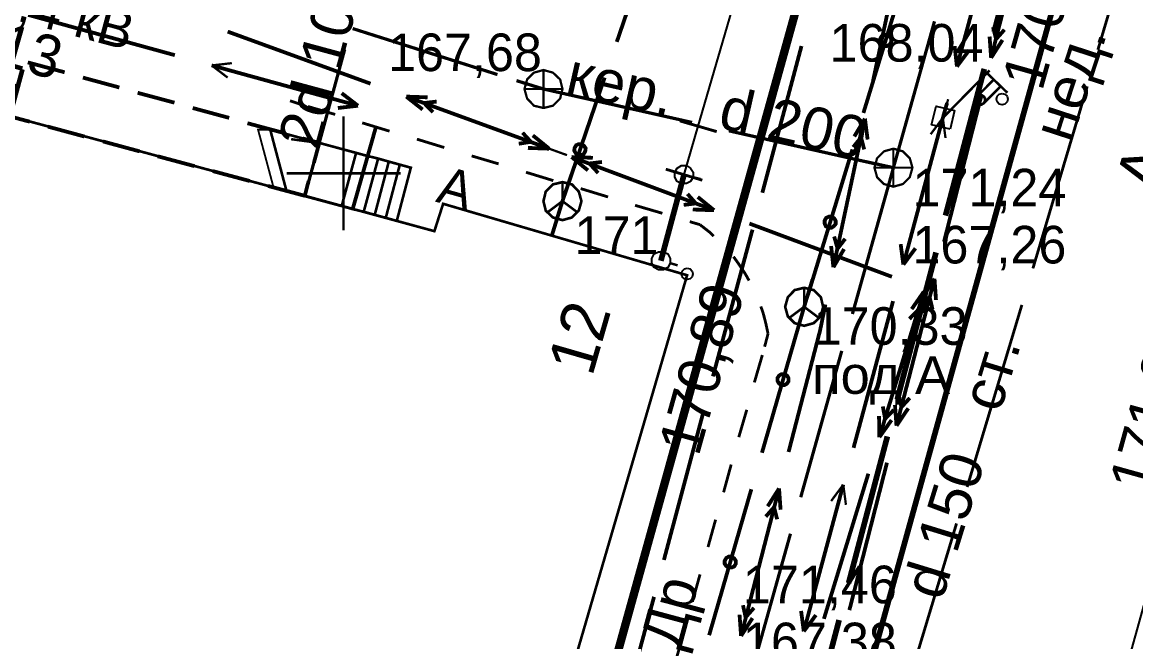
# Model space of a CAD drawing. Extents: x -2634 to -2115, y -2142 to -1393.
# Drawn here: x -2358.45 to -2329.15, y -1912.32 to -1896.02 of the extents above; entities that cross this region are included whole.
import ezdxf

# ---------------------------------------------------------------- set-up
doc = ezdxf.new("R2010")
doc.units = 0
doc.header["$MEASUREMENT"] = 0
for name, color, linetype in [('500_Дополн-Бордюры__п', 7, 'Continuous'), ('500_Дополн-Ступени__л', 7, 'Continuous'), ('500_Дороги-Проезжие_ч', 7, 'Continuous'), ('500_Линии_-Линии_связ', 7, 'Continuous'), ('500_Линии_-Смотровые_', 7, 'Continuous'), ('500_Линии_-Фонари_час', 7, 'Continuous'), ('500_Линии_-Электрокаб', 7, 'Continuous'), ('500_Объект-Опоры', 7, 'Continuous'), ('500_Огражд-Ограждения', 7, 'Continuous'), ('500_Рельеф-Высотные_о', 7, 'Continuous'), ('500_Строен-Дополнения', 7, 'Continuous'), ('500_Строен-Здания', 7, 'Continuous'), ('500_Трубоп-Водопровод', 7, 'Continuous'), ('500_Трубоп-Канализаци', 7, 'Continuous'), ('500_Трубоп-Смотровые_', 7, 'Continuous'), ('500_Трубоп-Теплосети', 7, 'Continuous'), ('ЗАЯВКИ-Условные_з', 7, 'Continuous'), ('Красные_ли-Красные_ли', 7, 'Continuous'), ('Красные_ли-Оси_улиц_к', 7, 'Continuous')]:
    doc.layers.add(name, color=color, linetype=linetype)
doc.styles.add('TARIAL', font='Arial')

msp = doc.modelspace()

# ---------------------------------------------------------------- linework, layer by layer
at = {"layer": '500_Дополн-Бордюры__п', "color": 1, "const_width": 0.075}
for points in [[(-2351.41, -1898.09), (-2351.08, -1898.2)], [(-2350.22, -1898.45), (-2350.94, -1898.24)], [(-2348.79, -1898.89), (-2349.51, -1898.67)], [(-2347.35, -1899.32), (-2348.07, -1899.1)], [(-2345.92, -1899.75), (-2346.63, -1899.54)], [(-2344.48, -1900.19), (-2345.2, -1899.97)], [(-2343.04, -1900.62), (-2343.76, -1900.4)], [(-2341.61, -1901.05), (-2342.33, -1900.84)], [(-2340.62, -1901.35), (-2340.89, -1901.27)], [(-2340.57, -1901.39), (-2340.62, -1901.35)], [(-2340.35, -1901.56), (-2340.57, -1901.39)], [(-2340.26, -1901.65), (-2340.35, -1901.56)], [(-2339.59, -1902.4), (-2339.74, -1902.19)], [(-2339.43, -1902.64), (-2339.59, -1902.4)], [(-2339.33, -1902.82), (-2339.43, -1902.64)], [(-2338.96, -1903.67), (-2339.02, -1903.5)], [(-2338.89, -1903.94), (-2338.96, -1903.67)], [(-2338.83, -1904.22), (-2338.89, -1903.94)], [(-2338.83, -1904.22), (-2338.92, -1904.56)], [(-2339.19, -1905.5), (-2338.98, -1904.78)], [(-2339.6, -1906.94), (-2339.39, -1906.22)], [(-2340, -1908.39), (-2339.8, -1907.66)], [(-2340.41, -1909.83), (-2340.21, -1909.11)], [(-2340.82, -1911.27), (-2340.62, -1910.55)], [(-2341.23, -1912.72), (-2341.02, -1911.99)]]:
    msp.add_lwpolyline(points, dxfattribs=at)
at = {"layer": '500_Дополн-Ступени__л', "color": 0, "const_width": 0.07}
for points in [[(-2350.05, -1900.86), (-2349.76, -1900.94), (-2349.38, -1899.54), (-2349.67, -1899.46)], [(-2349.76, -1900.94), (-2349.47, -1901.01), (-2349.09, -1899.61), (-2349.38, -1899.54)], [(-2349.47, -1901.01), (-2349.18, -1901.09), (-2348.81, -1899.69), (-2349.09, -1899.61)], [(-2349.18, -1901.09), (-2348.89, -1901.17), (-2348.52, -1899.77), (-2348.81, -1899.69)], [(-2348.89, -1901.17), (-2348.6, -1901.25), (-2348.23, -1899.85), (-2348.52, -1899.77)]]:
    msp.add_lwpolyline(points, close=True, dxfattribs=at)
at = {"layer": '500_Линии_-Линии_связ', "color": 0, "const_width": 0.1}
for points in [[(-2341.51, -1892.75), (-2342.81, -1896.54)], [(-2335.15, -1894.59), (-2336.32, -1898.41)], [(-2343.13, -1897.48), (-2344.24, -1900.73)], [(-2336.61, -1899.37), (-2337.78, -1903.2)], [(-2344.24, -1900.73), (-2344, -1900.02)], [(-2344.24, -1900.73), (-2344.52, -1901.64)], [(-2344.52, -1901.64), (-2344.3, -1900.92)], [(-2337.88, -1903.51), (-2337.66, -1902.79)], [(-2337.88, -1903.51), (-2338.99, -1907.35)], [(-2339.27, -1908.31), (-2340.38, -1912.15)]]:
    msp.add_lwpolyline(points, dxfattribs=at)
for points in [[(-2335.59, -1896.55), (-2335.63, -1896.61), (-2335.7, -1896.65), (-2335.78, -1896.65), (-2335.84, -1896.6), (-2335.88, -1896.54), (-2335.88, -1896.46), (-2335.84, -1896.39), (-2335.77, -1896.36), (-2335.69, -1896.36), (-2335.62, -1896.4), (-2335.59, -1896.47)], [(-2343.64, -1899.42), (-2343.68, -1899.49), (-2343.75, -1899.52), (-2343.83, -1899.52), (-2343.89, -1899.47), (-2343.93, -1899.4), (-2343.92, -1899.33), (-2343.88, -1899.26), (-2343.81, -1899.23), (-2343.73, -1899.23), (-2343.67, -1899.28), (-2343.63, -1899.34)], [(-2337.05, -1901.33), (-2337.1, -1901.39), (-2337.16, -1901.43), (-2337.24, -1901.43), (-2337.31, -1901.39), (-2337.34, -1901.32), (-2337.34, -1901.24), (-2337.3, -1901.17), (-2337.23, -1901.14), (-2337.15, -1901.14), (-2337.09, -1901.18), (-2337.05, -1901.25)], [(-2338.29, -1905.47), (-2338.33, -1905.53), (-2338.4, -1905.57), (-2338.48, -1905.57), (-2338.54, -1905.53), (-2338.58, -1905.46), (-2338.58, -1905.38), (-2338.54, -1905.32), (-2338.47, -1905.28), (-2338.39, -1905.28), (-2338.33, -1905.32), (-2338.29, -1905.39)], [(-2339.68, -1910.27), (-2339.72, -1910.34), (-2339.79, -1910.37), (-2339.87, -1910.37), (-2339.93, -1910.33), (-2339.97, -1910.27), (-2339.97, -1910.19), (-2339.93, -1910.12), (-2339.86, -1910.08), (-2339.78, -1910.09), (-2339.72, -1910.13), (-2339.68, -1910.19)]]:
    msp.add_lwpolyline(points, close=True, dxfattribs=at)
at = {"layer": '500_Линии_-Смотровые_', "color": 0, "const_width": 0.07}
for points in [[(-2344.24, -1900.23), (-2343.99, -1900.29), (-2343.81, -1900.48), (-2343.74, -1900.73), (-2343.81, -1900.98), (-2343.99, -1901.16), (-2344.24, -1901.23), (-2344.49, -1901.16), (-2344.68, -1900.98), (-2344.74, -1900.73), (-2344.68, -1900.48), (-2344.49, -1900.29)], [(-2344.24, -1900.68), (-2344.24, -1900.68), (-2344.24, -1900.68), (-2344.24, -1900.68), (-2344.24, -1900.68), (-2344.24, -1900.68), (-2344.24, -1900.68), (-2344.24, -1900.68), (-2344.24, -1900.68), (-2344.24, -1900.68), (-2344.24, -1900.68), (-2344.24, -1900.68)], [(-2337.88, -1903.01), (-2337.63, -1903.07), (-2337.44, -1903.26), (-2337.38, -1903.51), (-2337.44, -1903.76), (-2337.63, -1903.94), (-2337.88, -1904.01), (-2338.13, -1903.94), (-2338.31, -1903.76), (-2338.38, -1903.51), (-2338.31, -1903.26), (-2338.13, -1903.07)], [(-2337.88, -1903.46), (-2337.88, -1903.46), (-2337.88, -1903.46), (-2337.88, -1903.46), (-2337.88, -1903.46), (-2337.88, -1903.46), (-2337.88, -1903.46), (-2337.88, -1903.46), (-2337.88, -1903.46), (-2337.88, -1903.46), (-2337.88, -1903.46), (-2337.88, -1903.46)]]:
    msp.add_lwpolyline(points, close=True, dxfattribs=at)
at = {"layer": '500_Линии_-Смотровые_', "color": 0, "const_width": 0.065}
for points in [[(-2344.24, -1900.23), (-2344.24, -1900.73)], [(-2344.64, -1901.03), (-2344.24, -1900.73)], [(-2344.24, -1900.73), (-2343.84, -1901.03)], [(-2337.88, -1903.01), (-2337.88, -1903.51)], [(-2338.28, -1903.81), (-2337.88, -1903.51)], [(-2337.88, -1903.51), (-2337.48, -1903.81)]]:
    msp.add_lwpolyline(points, dxfattribs=at)
at = {"layer": '500_Линии_-Фонари_час', "color": 0, "const_width": 0.065}
for points in [[(-2334.23, -1898.54), (-2333, -1897.29)], [(-2333.35, -1898), (-2332.89, -1897.53)], [(-2332.53, -1897.88), (-2333.07, -1897.36)], [(-2333.17, -1898.17), (-2332.71, -1897.71)], [(-2333.33, -1897.98), (-2333.24, -1897.89)], [(-2333.31, -1897.96), (-2333.31, -1897.96)], [(-2333.15, -1898.15), (-2333.06, -1898.06)], [(-2333.15, -1898.15), (-2333.06, -1898.06)]]:
    msp.add_lwpolyline(points, dxfattribs=at)
at = {"layer": '500_Линии_-Фонари_час', "color": 0, "const_width": 0.07}
msp.add_lwpolyline([(-2333.33, -1897.98), (-2333.27, -1897.95), (-2333.21, -1897.94), (-2333.15, -1897.98), (-2333.12, -1898.03), (-2333.12, -1898.1), (-2333.15, -1898.15), (-2333.21, -1898.19), (-2333.27, -1898.19), (-2333.33, -1898.16), (-2333.36, -1898.1), (-2333.36, -1898.03)], close=True, dxfattribs=at)
at = {"layer": '500_Линии_-Электрокаб', "color": 1}
for points, const_width in [([(-2332.81, -1893.33), (-2333.86, -1897.19)], 0.1), ([(-2358.3, -1895.83), (-2354.44, -1896.89)], 0.1), ([(-2333.92, -1896.65), (-2333.86, -1897.19)], 0.1), ([(-2333.54, -1896.76), (-2333.86, -1897.19)], 0.1), ([(-2353.47, -1897.16), (-2349.62, -1898.22)], 0.1), ([(-2353.47, -1897.16), (-2352.94, -1897.1)], 0.06), ([(-2353.47, -1897.16), (-2353.05, -1897.48)], 0.06), ([(-2350.05, -1897.89), (-2349.62, -1898.22)], 0.1), ([(-2334.23, -1898.54), (-2334.09, -1898.05)], 0.06), ([(-2350.15, -1898.28), (-2349.62, -1898.22)], 0.1), ([(-2334.12, -1898.15), (-2334.23, -1898.54)], 0.1), ([(-2334.23, -1898.54), (-2335.27, -1902.4)], 0.1), ([(-2334.23, -1898.54), (-2334.55, -1898.97)], 0.06), ([(-2334.23, -1898.54), (-2334.16, -1899.07)], 0.06), ([(-2349.14, -1898.75), (-2349.76, -1900.94)], 0.1), ([(-2344.59, -1899.35), (-2344.12, -1899.52)], 0.06), ([(-2349.76, -1900.94), (-2349.62, -1900.46)], 0.06), ([(-2335.34, -1901.86), (-2335.27, -1902.4)], 0.1), ([(-2334.95, -1901.97), (-2335.27, -1902.4)], 0.1), ([(-2335.54, -1903.36), (-2336.58, -1907.22)], 0.1), ([(-2336.85, -1908.19), (-2337.89, -1912.05)], 0.1), ([(-2336.85, -1908.19), (-2337.17, -1908.62)], 0.06), ([(-2336.85, -1908.19), (-2336.78, -1908.72)], 0.06), ([(-2337.96, -1911.51), (-2337.89, -1912.05)], 0.1), ([(-2337.57, -1911.62), (-2337.89, -1912.05)], 0.1)]:
    msp.add_lwpolyline(points, dxfattribs=dict(at, const_width=const_width))
at = {"layer": '500_Линии_-Электрокаб', "color": 12, "const_width": 0.1}
for points in [[(-2335.24, -1893.67), (-2336.07, -1897.58)], [(-2332.96, -1896.96), (-2332.25, -1894.18)], [(-2349.29, -1897.64), (-2353.05, -1896.27)], [(-2332.83, -1896.46), (-2332.91, -1896.15)], [(-2332.83, -1896.47), (-2332.61, -1896.22)], [(-2332.96, -1896.96), (-2333, -1896.4)], [(-2332.96, -1896.96), (-2332.66, -1896.49)], [(-2344.59, -1899.35), (-2348.35, -1897.98)], [(-2347.92, -1898.32), (-2348.35, -1897.98)], [(-2347.79, -1898), (-2348.35, -1897.98)], [(-2347.55, -1898.11), (-2347.88, -1898.15)], [(-2334.2, -1901.8), (-2333.21, -1897.93)], [(-2347.65, -1898.39), (-2347.88, -1898.15)], [(-2336.28, -1898.56), (-2337.11, -1902.47)], [(-2336.28, -1898.56), (-2336.56, -1899.03)], [(-2336.28, -1898.56), (-2336.21, -1899.11)], [(-2345.07, -1899.17), (-2345.29, -1898.93)], [(-2344.59, -1899.35), (-2345.02, -1899)], [(-2345.07, -1899.17), (-2345.39, -1899.22)], [(-2336.38, -1899.05), (-2336.59, -1899.31)], [(-2336.38, -1899.06), (-2336.3, -1899.37)], [(-2344.59, -1899.35), (-2345.15, -1899.33)], [(-2340.25, -1900.97), (-2344, -1899.57)], [(-2343.57, -1899.92), (-2344, -1899.57)], [(-2343.44, -1899.59), (-2344, -1899.57)], [(-2343.2, -1899.7), (-2343.53, -1899.74)], [(-2343.3, -1899.99), (-2343.53, -1899.74)], [(-2340.73, -1900.79), (-2340.95, -1900.54)], [(-2340.25, -1900.97), (-2340.68, -1900.62)], [(-2340.73, -1900.79), (-2341.05, -1900.83)], [(-2340.25, -1900.97), (-2340.81, -1900.95)], [(-2335.57, -1902.72), (-2339.32, -1901.32)], [(-2337.09, -1901.66), (-2337, -1901.98)], [(-2337.17, -1901.91), (-2337.11, -1902.47)], [(-2336.8, -1901.72), (-2337, -1901.98)], [(-2336.83, -1901.99), (-2337.11, -1902.47)], [(-2335.45, -1906.64), (-2334.45, -1902.77)], [(-2334.75, -1903.23), (-2334.45, -1902.77)], [(-2334.41, -1903.33), (-2334.45, -1902.77)], [(-2335.9, -1906.94), (-2334.73, -1903.11)], [(-2335.05, -1903.57), (-2334.73, -1903.11)], [(-2334.72, -1903.67), (-2334.73, -1903.11)], [(-2334.8, -1903.51), (-2334.58, -1903.25)], [(-2334.5, -1903.58), (-2334.58, -1903.25)], [(-2337.32, -1903.45), (-2337.46, -1904.13)], [(-2335.11, -1903.83), (-2334.88, -1903.59)], [(-2334.82, -1903.92), (-2334.88, -1903.59)], [(-2337.46, -1904.13), (-2338.29, -1907.33)], [(-2335.32, -1906.15), (-2335.39, -1905.83)], [(-2335.32, -1906.15), (-2335.1, -1905.91)], [(-2335.75, -1906.45), (-2335.81, -1906.13)], [(-2335.75, -1906.46), (-2335.52, -1906.22)], [(-2335.45, -1906.64), (-2335.49, -1906.09)], [(-2335.45, -1906.64), (-2335.14, -1906.18)], [(-2335.9, -1906.94), (-2335.91, -1906.38)], [(-2335.9, -1906.94), (-2335.58, -1906.49)], [(-2336.69, -1911.49), (-2335.7, -1907.61)], [(-2337.36, -1911.72), (-2336.19, -1907.9)], [(-2338.54, -1908.29), (-2339.54, -1912.17)], [(-2338.54, -1908.29), (-2338.84, -1908.76)], [(-2338.54, -1908.29), (-2338.5, -1908.85)], [(-2338.67, -1908.78), (-2338.89, -1909.03)], [(-2338.67, -1908.79), (-2338.59, -1909.1)], [(-2339.58, -1911.61), (-2339.54, -1912.17)], [(-2339.49, -1911.36), (-2339.42, -1911.68)], [(-2339.2, -1911.43), (-2339.42, -1911.68)], [(-2339.24, -1911.7), (-2339.54, -1912.17)]]:
    msp.add_lwpolyline(points, dxfattribs=at)
at = {"layer": '500_Объект-Опоры', "color": 0}
msp.add_lwpolyline([(-2334.04, -1898.84), (-2334.53, -1898.72), (-2334.41, -1898.23), (-2333.92, -1898.35)], close=True, dxfattribs=at)
at = {"layer": '500_Объект-Опоры', "color": 0, "const_width": 0.05}
msp.add_lwpolyline([(-2351.5, -1900.47), (-2351.93, -1898.85), (-2352.25, -1898.85), (-2351.84, -1900.38)], close=True, dxfattribs=at)
at = {"layer": '500_Огражд-Ограждения', "color": 255}
for points in [[(-2340.67, -1898.76), (-2339.6, -1895.08)], [(-2341.04, -1900.03), (-2340.67, -1898.76)]]:
    msp.add_lwpolyline(points, dxfattribs=at)
at = {"layer": '500_Огражд-Ограждения', "color": 0}
for points, const_width in [([(-2340.18, -1898.9), (-2341.15, -1898.62)], 0.075), ([(-2341.14, -1898.62), (-2340.19, -1898.9)], 0.075), ([(-2340.56, -1900.18), (-2341.52, -1899.89)], 0.075), ([(-2341.04, -1900.03), (-2341.65, -1902.3)], 0.15), ([(-2340.61, -1900.15), (-2340.8, -1900.1)], 0.065), ([(-2341.21, -1902.42), (-2341.41, -1902.36)], 0.065)]:
    msp.add_lwpolyline(points, dxfattribs=dict(at, const_width=const_width))
for points in [[(-2340.8, -1900.1), (-2340.87, -1900.21), (-2340.98, -1900.27), (-2341.11, -1900.27), (-2341.22, -1900.21), (-2341.28, -1900.1), (-2341.28, -1899.97), (-2341.22, -1899.86), (-2341.11, -1899.79), (-2340.98, -1899.79), (-2340.87, -1899.86), (-2340.8, -1899.97)], [(-2341.41, -1902.36), (-2341.47, -1902.48), (-2341.58, -1902.54), (-2341.71, -1902.54), (-2341.83, -1902.48), (-2341.89, -1902.36), (-2341.89, -1902.24), (-2341.83, -1902.12), (-2341.71, -1902.06), (-2341.58, -1902.06), (-2341.47, -1902.12), (-2341.41, -1902.24)]]:
    msp.add_lwpolyline(points, close=True, dxfattribs=at)
at = {"layer": '500_Рельеф-Высотные_о', "color": 0}
for points in [[(-2332.67, -1897.9), (-2332.6, -1897.92), (-2332.54, -1897.97), (-2332.52, -1898.05), (-2332.54, -1898.12), (-2332.6, -1898.18), (-2332.67, -1898.2), (-2332.75, -1898.18), (-2332.8, -1898.12), (-2332.82, -1898.05), (-2332.8, -1897.97), (-2332.75, -1897.92)], [(-2340.96, -1902.49), (-2340.88, -1902.51), (-2340.83, -1902.57), (-2340.81, -1902.64), (-2340.83, -1902.72), (-2340.88, -1902.77), (-2340.96, -1902.79), (-2341.03, -1902.77), (-2341.09, -1902.72), (-2341.11, -1902.64), (-2341.09, -1902.57), (-2341.03, -1902.51)]]:
    msp.add_lwpolyline(points, close=True, dxfattribs=at)
at = {"layer": '500_Строен-Дополнения', "color": 0}
for points, const_width in [([(-2358.31, -1897.08), (-2357.34, -1897.34)], 0.1), ([(-2356.86, -1897.48), (-2355.9, -1897.74)], 0.1), ([(-2355.42, -1897.88), (-2354.45, -1898.14)], 0.1), ([(-2358.26, -1898.64), (-2359.23, -1898.38)], 0.1), ([(-2353.97, -1898.28), (-2353.01, -1898.54)], 0.1), ([(-2352.53, -1898.68), (-2351.56, -1898.94)], 0.1), ([(-2356.82, -1899.03), (-2357.78, -1898.77)], 0.1), ([(-2355.37, -1899.42), (-2356.33, -1899.16)], 0.1), ([(-2350.64, -1899.2), (-2351.38, -1899.1)], 0.065), ([(-2351.08, -1899.08), (-2350.64, -1899.2)], 0.1), ([(-2350.64, -1899.2), (-2351.07, -1899.08)], 0.065), ([(-2350.64, -1899.2), (-2350.78, -1899.72)], 0.1), ([(-2353.92, -1899.81), (-2354.89, -1899.55)], 0.1), ([(-2352.47, -1900.2), (-2353.44, -1899.94)], 0.1), ([(-2351.02, -1900.59), (-2351.99, -1900.33)], 0.1), ([(-2350.92, -1900.2), (-2351.02, -1900.59)], 0.1)]:
    msp.add_lwpolyline(points, dxfattribs=dict(at, const_width=const_width))
at = {"layer": '500_Строен-Дополнения', "color": 0, "const_width": 0.07}
msp.add_lwpolyline([(-2350.05, -1900.86), (-2351.5, -1900.47), (-2351.93, -1898.85), (-2349.67, -1899.46)], close=True, dxfattribs=at)
at = {"layer": '500_Строен-Здания', "color": 0, "const_width": 0.07}
msp.add_lwpolyline([(-2351.47, -1938.7), (-2340.96, -1902.68), (-2347.38, -1900.8), (-2347.61, -1901.52), (-2348.6, -1901.25), (-2351.02, -1900.59), (-2359.83, -1898.21), (-2361.51, -1904.43), (-2369.37, -1933.48), (-2368.88, -1933.62)], close=True, dxfattribs=at)
at = {"layer": '500_Трубоп-Водопровод', "color": 94}
for points, const_width in [([(-2330.15, -1896.75), (-2328.73, -1891.96)], 0.075), ([(-2331.86, -1892.41), (-2332.88, -1896.28)], 0.15), ([(-2333.14, -1897.25), (-2334.16, -1901.11)], 0.15), ([(-2331.11, -1899.99), (-2330.43, -1897.71)], 0.075), ([(-2331.86, -1902.5), (-2331.11, -1899.99)], 0.075), ([(-2334.41, -1902.08), (-2335.43, -1905.95)], 0.15), ([(-2333.59, -1908.25), (-2332.15, -1903.46)], 0.075), ([(-2335.69, -1906.92), (-2336.71, -1910.78)], 0.15), ([(-2335.31, -1913.99), (-2333.87, -1909.21)], 0.075), ([(-2336.96, -1911.75), (-2337.98, -1915.62)], 0.15)]:
    msp.add_lwpolyline(points, dxfattribs=dict(at, const_width=const_width))
at = {"layer": '500_Трубоп-Канализаци', "color": 34, "const_width": 0.085}
for points in [[(-2335.53, -1899.85), (-2334.45, -1896)], [(-2349.76, -1896.19), (-2345.95, -1897.4)], [(-2344.74, -1897.78), (-2345.45, -1897.56)], [(-2345, -1897.7), (-2344.74, -1897.78)], [(-2344.74, -1897.78), (-2340.83, -1898.66)], [(-2339.86, -1898.88), (-2335.96, -1899.76)], [(-2335.53, -1899.85), (-2336.61, -1903.7)], [(-2335.53, -1899.85), (-2336.26, -1899.69)], [(-2336.89, -1904.67), (-2337.97, -1908.52)], [(-2338.24, -1909.48), (-2339.32, -1913.33)]]:
    msp.add_lwpolyline(points, dxfattribs=at)
at = {"layer": '500_Трубоп-Канализаци', "color": 32, "const_width": 0.1}
for points in [[(-2338.98, -1900.51), (-2337.95, -1896.65)], [(-2340.28, -1905.34), (-2339.24, -1901.48)], [(-2341.57, -1910.17), (-2340.54, -1906.31)], [(-2342.87, -1915), (-2341.83, -1911.14)]]:
    msp.add_lwpolyline(points, dxfattribs=at)
at = {"layer": '500_Трубоп-Смотровые_', "color": 0, "const_width": 0.06}
for points in [[(-2344.74, -1897.28), (-2344.49, -1897.35), (-2344.3, -1897.53), (-2344.24, -1897.78), (-2344.3, -1898.03), (-2344.49, -1898.22), (-2344.74, -1898.28), (-2344.99, -1898.22), (-2345.17, -1898.03), (-2345.24, -1897.78), (-2345.17, -1897.53), (-2344.99, -1897.35)], [(-2335.53, -1899.35), (-2335.28, -1899.42), (-2335.1, -1899.6), (-2335.03, -1899.85), (-2335.1, -1900.1), (-2335.28, -1900.28), (-2335.53, -1900.35), (-2335.78, -1900.28), (-2335.96, -1900.1), (-2336.03, -1899.85), (-2335.96, -1899.6), (-2335.78, -1899.42)]]:
    msp.add_lwpolyline(points, close=True, dxfattribs=at)
at = {"layer": '500_Трубоп-Смотровые_', "color": 0, "const_width": 0.055}
for points in [[(-2344.74, -1898.28), (-2344.74, -1897.28)], [(-2345.24, -1897.78), (-2344.24, -1897.78)], [(-2335.53, -1900.35), (-2335.53, -1899.35)], [(-2336.03, -1899.85), (-2335.03, -1899.85)]]:
    msp.add_lwpolyline(points, dxfattribs=at)
at = {"layer": '500_Трубоп-Теплосети', "color": 174, "const_width": 0.085}
msp.add_lwpolyline([(-2351.02, -1900.59), (-2349.97, -1896.74)], dxfattribs=at)
at = {"layer": 'ЗАЯВКИ-Условные_з', "color": 98, "const_width": 0.065}
for points in [[(-2350, -1901.5), (-2350, -1898.5)], [(-2351.5, -1900), (-2348.5, -1900)]]:
    msp.add_lwpolyline(points, dxfattribs=at)
at = {"layer": 'Красные_ли-Красные_ли', "color": 12}
msp.add_line((-2272.7, -1708.69), (-2353.94, -2001.41), dxfattribs=at)
at = {"layer": 'Красные_ли-Красные_ли', "color": 12, "const_width": 0.22}
msp.add_lwpolyline([(-2284.3, -1701.86), (-2245.52, -1663.72), (-2237.3, -1633.7), (-2402.37, -1586.05), (-2505.18, -1957.78), (-2366.43, -1997.8)], close=True, dxfattribs=at)
at = {"layer": 'Красные_ли-Оси_улиц_к', "color": 12, "const_width": 0.15}
msp.add_lwpolyline([(-2330.52, -1892.71), (-2336.53, -1914.39)], dxfattribs=at)
msp.add_lwpolyline([(-2333.52, -1903.55), (-2333.52, -1903.55), (-2333.52, -1903.55), (-2333.52, -1903.55), (-2333.52, -1903.55), (-2333.52, -1903.55), (-2333.52, -1903.55), (-2333.52, -1903.55), (-2333.52, -1903.55), (-2333.52, -1903.55), (-2333.52, -1903.55), (-2333.52, -1903.55)], close=True, dxfattribs=at)

# ---------------------------------------------------------------- texts
at = {"layer": '500_Дороги-Проезжие_ч', "color": 0}
for height, rotation, p in [(1.23, 73.21, (-2328.53, -1900.56)), (0.99, 344.29, (-2347.6, -1900.74))]:
    msp.add_text('А', height=height, rotation=rotation, dxfattribs=at).set_placement(p)
at = {"layer": '500_Линии_-Смотровые_', "color": 0}
for s, p in [('171', (-2343.92, -1902.12)), ('170,33', (-2337.63, -1904.51))]:
    msp.add_text(s, height=0.99, dxfattribs=at).set_placement(p)
at = {"layer": '500_Линии_-Смотровые_', "color": 5, "style": 'TARIAL'}
msp.add_text('под А', height=0.99, dxfattribs=at).set_placement((-2337.67, -1905.8))
at = {"layer": '500_Линии_-Электрокаб', "color": 0, "style": 'TARIAL'}
msp.add_text(' каб  0,4 кВ', height=0.99, rotation=344.94, dxfattribs=at).set_placement((-2362.58, -1894.91))
at = {"layer": '500_Рельеф-Высотные_о', "color": 214}
for s, rotation, p in [('170,66', 74.22, (-2331.62, -1897.86)), ('171,13', 344.05, (-2361.97, -1896.3)), ('170,89', 74.39, (-2340.66, -1907.47)), ('171,06', 74.52, (-2328.8, -1908.46))]:
    msp.add_text(s, height=1.11, rotation=rotation, dxfattribs=at).set_placement(p)
at = {"layer": '500_Строен-Здания', "color": 5}
msp.add_text('С-МН', height=0.99, rotation=344.87, dxfattribs=at).set_placement((-2361.88, -1897.36))
at = {"layer": '500_Строен-Здания', "color": 214}
msp.add_text('12', height=1.23, rotation=73.93, dxfattribs=at).set_placement((-2343.46, -1905.37))
at = {"layer": '500_Трубоп-Водопровод', "color": 94, "style": 'TARIAL'}
for s, rotation, p in [('нед. ', 71.95, (-2330.85, -1899.23)), ('d 150   ст.', 72.9, (-2334.25, -1911.27))]:
    msp.add_text(s, height=1.11, rotation=rotation, dxfattribs=at).set_placement(p)
at = {"layer": '500_Трубоп-Канализаци', "color": 14, "style": 'TARIAL'}
msp.add_text('кер.   d 200 ', height=1.11, rotation=347.23, dxfattribs=at).set_placement((-2344.2, -1897.88))
at = {"layer": '500_Трубоп-Канализаци', "color": 14}
msp.add_text('Др', height=1.11, rotation=74.9, dxfattribs=at).set_placement((-2341.13, -1912.56))
at = {"layer": '500_Трубоп-Смотровые_', "color": 5}
for s, p in [('167,68', (-2348.83, -1897.31)), ('168,04', (-2337.21, -1897.06)), ('171,24', (-2335.03, -1900.87)), ('167,26', (-2335.03, -1902.37)), ('171,46', (-2339.49, -1911.31)), ('167,38', (-2339.49, -1912.81))]:
    msp.add_text(s, height=0.99, dxfattribs=at).set_placement(p)
at = {"layer": '500_Трубоп-Теплосети', "color": 174, "style": 'TARIAL'}
msp.add_text('2d 100', height=1.11, rotation=74.88, dxfattribs=at).set_placement((-2350.67, -1899.42))

doc.saveas('drawing.dxf')
